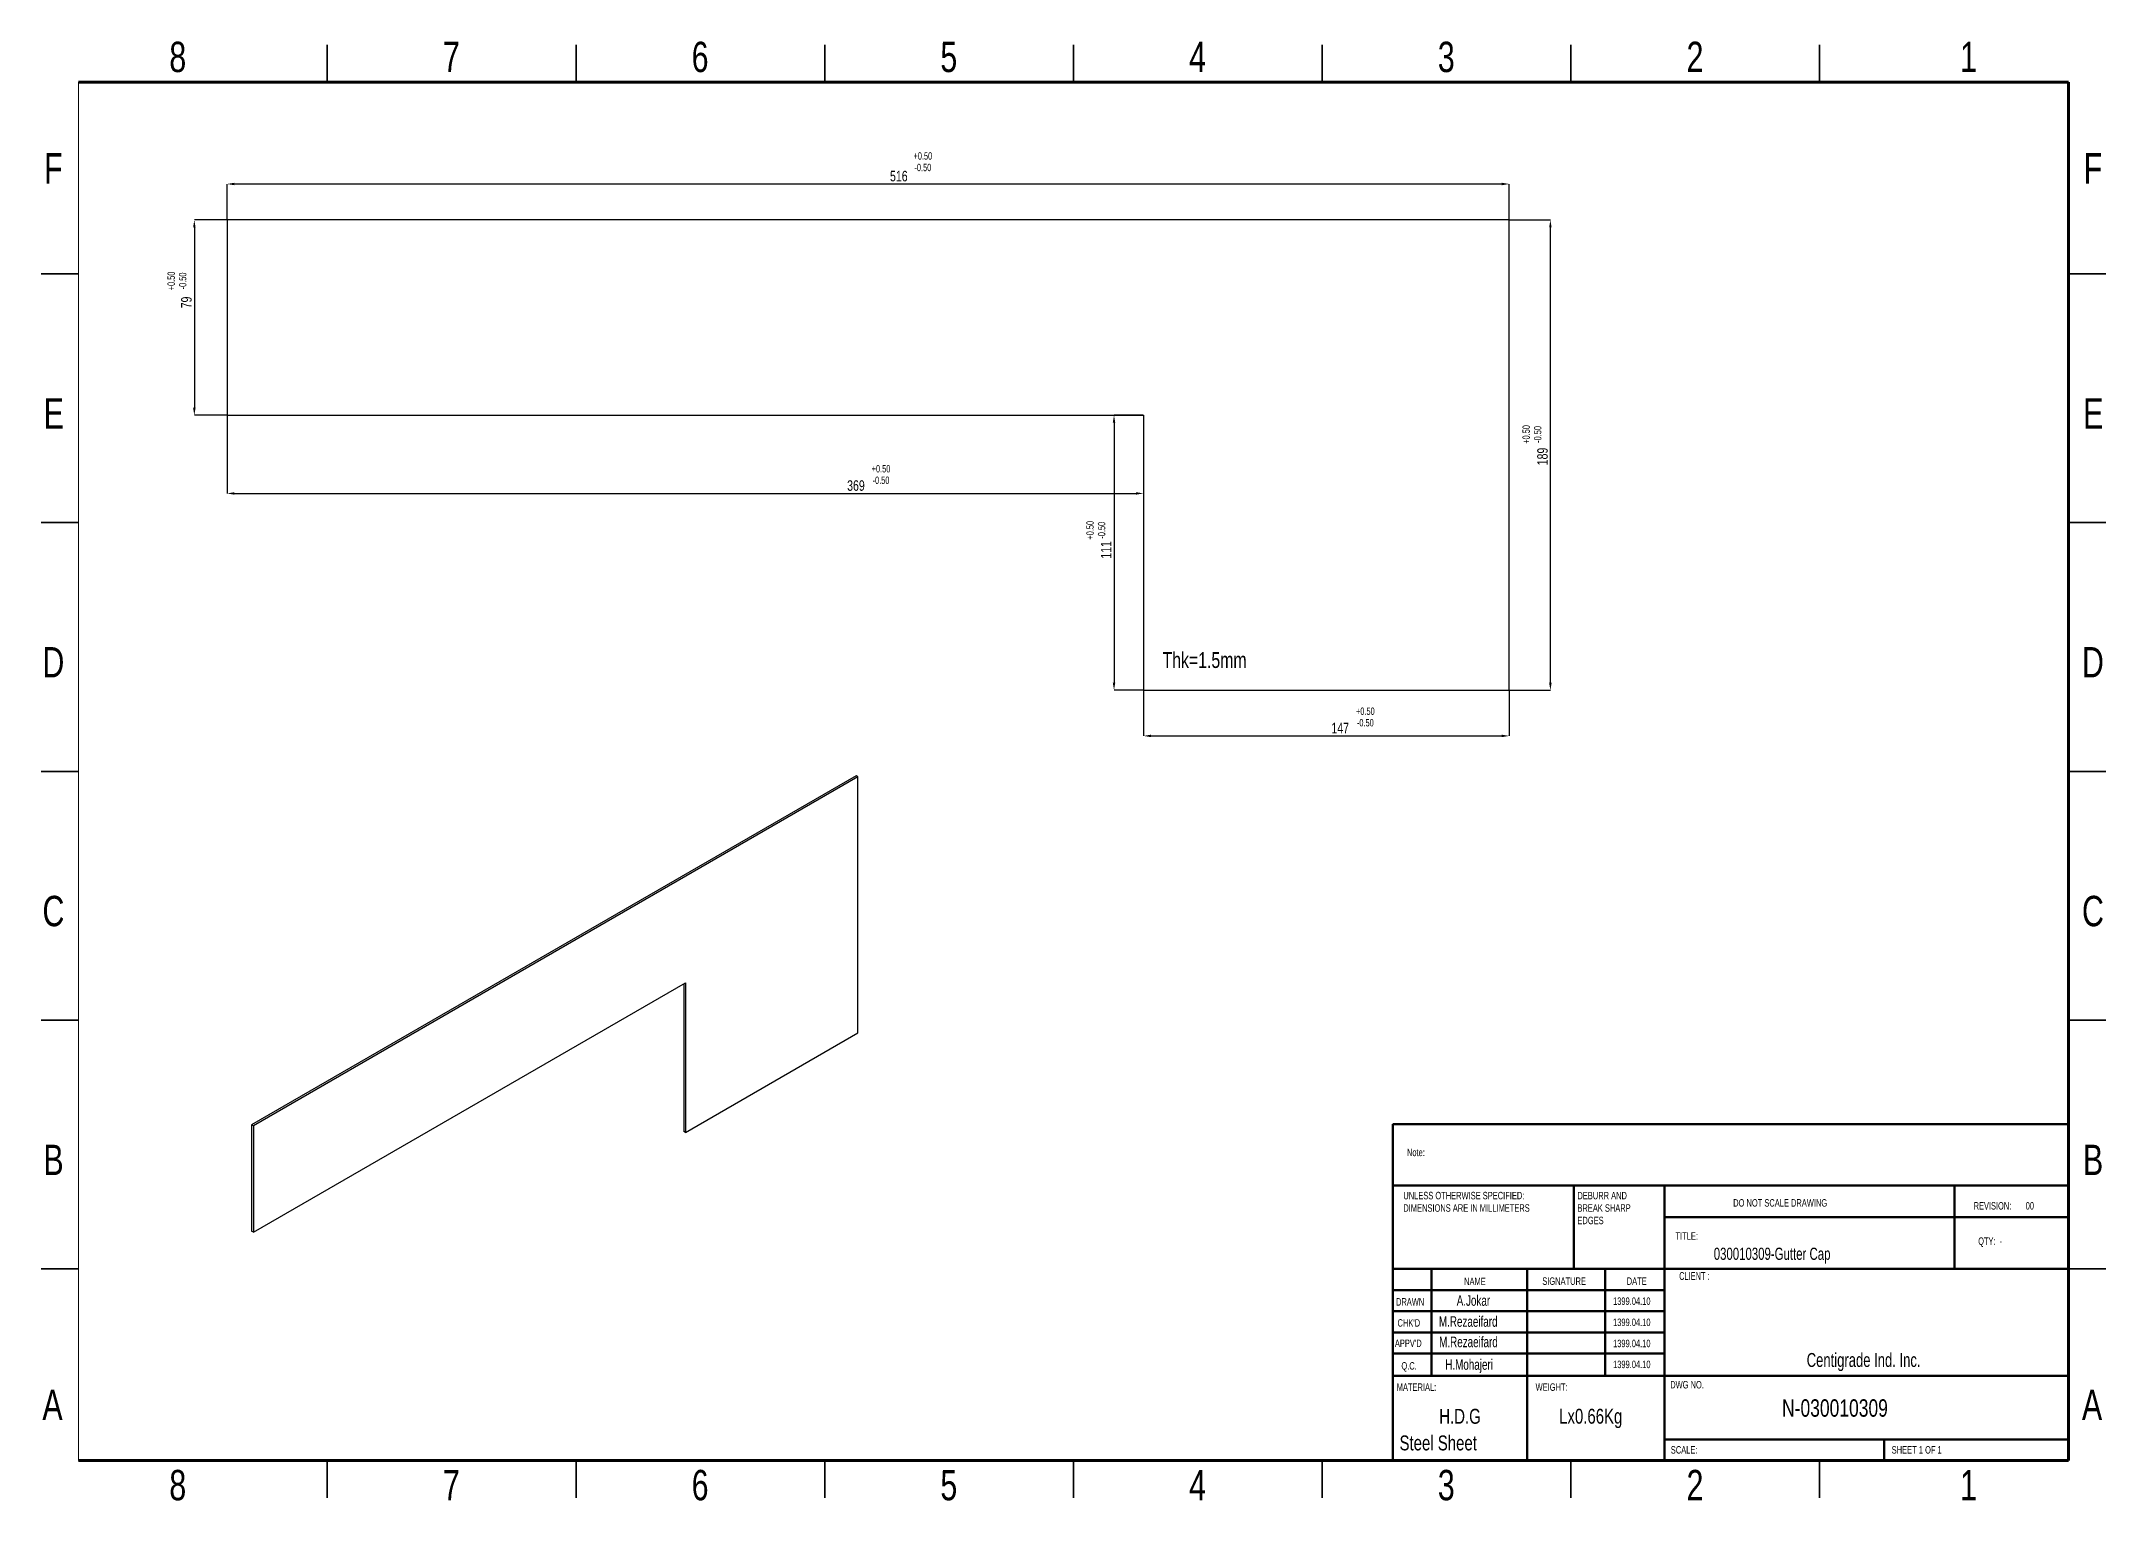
# Model space of a CAD drawing. Header units: millimetres. Extents: x 1516 to 1931, y 480 to 773.
import ezdxf

# ---------------------------------------------------------------- set-up
doc = ezdxf.new("R2010")
doc.units = ezdxf.units.MM
doc.styles.add('SLDTEXTSTYLE0', font='TXT', dxfattribs={"width": 0.75})
doc.styles.add('SLDTEXTSTYLE1', font='TXT', dxfattribs={"width": 0.686449})
doc.styles.add('SLDTEXTSTYLE2', font='TXT', dxfattribs={"width": 0.652778})
doc.styles.add('SLDTEXTSTYLE3', font='TXT', dxfattribs={"width": 0.692308})
doc.styles.add('SLDTEXTSTYLE4', font='TXT', dxfattribs={"width": 0.7})
doc.styles.add('SLDTEXTSTYLE5', font='TXT', dxfattribs={"width": 0.678571})
doc.dimstyles.new('SLDDIMSTYLE8', dxfattribs={"dimtxt": 2.116667, "dimasz": 1.5, "dimexe": 0, "dimexo": 0.0625, "dimgap": 0.529167, "dimtad": 1, "dimdec": 0, "dimlfac": 2, "dimrnd": 1e-09, "dimzin": 12, "dimdsep": 46, "dimtxsty": 'SLDTEXTSTYLE0', "dimsah": 1, "dimcen": 0.09, "dimadec": 0, "dimazin": 3, "dimtfac": 1, "dimtdec": 0, "dimtofl": 0, "dimtmove": 0, "dimatfit": 3, "dimfxl": 1, "dimfrac": 2, "dimtolj": 1, "dimtzin": 12, "dimarcsym": 0})

# ---------------------------------------------------------------- blocks, each defined once
blk = doc.blocks.new('*D10')
at = {"color": 0, "linetype": 'Continuous', "lineweight": -2, "transparency": 16777216}
for p, q in [((1737.66, 642.64), (1737.66, 633.52)), ((1811.16, 642.64), (1811.16, 633.52)), ((1739.16, 633.52), (1809.66, 633.52))]:
    blk.add_line(p, q, dxfattribs=at)
at = {"color": 0, "linetype": 'Continuous', "transparency": 16777216}
for points in [[(1739.16, 633.77), (1739.16, 633.27), (1737.66, 633.52)], [(1809.66, 633.77), (1809.66, 633.27), (1811.16, 633.52)]]:
    blk.add_solid(points, dxfattribs=at)
at = {"layer": 'Defpoints', "color": 0, "linetype": 'Continuous', "transparency": 16777216}
for p in [(1737.66, 642.7), (1811.16, 642.7), (1811.16, 633.52)]:
    blk.add_point(p, dxfattribs=at)
at = {"color": 0, "linetype": 'Continuous', "lineweight": 18, "transparency": 16777216, "insert": (1777.19, 636.16), "char_height": 2.117, "attachment_point": 2, "style": 'SLDTEXTSTYLE0'}
blk.add_mtext('\\A1;147', dxfattribs=at)
blk = doc.blocks.new('*D11')
at = {"color": 0, "linetype": 'Continuous', "lineweight": -2, "transparency": 16777216}
for p, q in [((1737.59, 697.95), (1731.72, 697.95)), ((1731.72, 696.45), (1731.72, 644.2)), ((1737.59, 642.7), (1731.72, 642.7))]:
    blk.add_line(p, q, dxfattribs=at)
at = {"color": 0, "linetype": 'Continuous', "transparency": 16777216}
for points in [[(1731.47, 696.45), (1731.97, 696.45), (1731.72, 697.95)], [(1731.47, 644.2), (1731.97, 644.2), (1731.72, 642.7)]]:
    blk.add_solid(points, dxfattribs=at)
at = {"layer": 'Defpoints', "color": 0, "linetype": 'Continuous', "transparency": 16777216}
for p in [(1737.66, 697.95), (1731.72, 642.7), (1737.66, 642.7)]:
    blk.add_point(p, dxfattribs=at)
at = {"color": 0, "linetype": 'Continuous', "lineweight": 18, "transparency": 16777216, "insert": (1729.07, 670.91), "char_height": 2.117, "attachment_point": 2, "rotation": 90, "style": 'SLDTEXTSTYLE0'}
blk.add_mtext('\\A1;111', dxfattribs=at)
blk = doc.blocks.new('*D12')
at = {"color": 0, "linetype": 'Continuous', "lineweight": -2, "transparency": 16777216}
for p, q in [((1553.41, 697.89), (1553.41, 682.25)), ((1737.66, 697.89), (1737.66, 682.25)), ((1554.91, 682.25), (1736.16, 682.25))]:
    blk.add_line(p, q, dxfattribs=at)
at = {"color": 0, "linetype": 'Continuous', "transparency": 16777216}
for points in [[(1554.91, 682.5), (1554.91, 682), (1553.41, 682.25)], [(1736.16, 682.5), (1736.16, 682), (1737.66, 682.25)]]:
    blk.add_solid(points, dxfattribs=at)
at = {"layer": 'Defpoints', "color": 0, "linetype": 'Continuous', "transparency": 16777216}
for p in [(1553.41, 697.95), (1737.66, 697.95), (1737.66, 682.25)]:
    blk.add_point(p, dxfattribs=at)
at = {"color": 0, "linetype": 'Continuous', "lineweight": 18, "transparency": 16777216, "insert": (1679.84, 684.89), "char_height": 2.117, "attachment_point": 2, "style": 'SLDTEXTSTYLE0'}
blk.add_mtext('\\A1;369', dxfattribs=at)
blk = doc.blocks.new('*D13')
at = {"color": 0, "linetype": 'Continuous', "lineweight": -2, "transparency": 16777216}
for p, q in [((1811.22, 737.2), (1819.44, 737.2)), ((1819.44, 644.2), (1819.44, 735.7)), ((1811.22, 642.7), (1819.44, 642.7))]:
    blk.add_line(p, q, dxfattribs=at)
at = {"color": 0, "linetype": 'Continuous', "transparency": 16777216}
for points in [[(1819.19, 735.7), (1819.69, 735.7), (1819.44, 737.2)], [(1819.19, 644.2), (1819.69, 644.2), (1819.44, 642.7)]]:
    blk.add_solid(points, dxfattribs=at)
at = {"layer": 'Defpoints', "color": 0, "linetype": 'Continuous', "transparency": 16777216}
for p in [(1811.16, 737.2), (1819.44, 737.2), (1811.16, 642.7)]:
    blk.add_point(p, dxfattribs=at)
at = {"color": 0, "linetype": 'Continuous', "lineweight": 18, "transparency": 16777216, "insert": (1816.79, 689.67), "char_height": 2.117, "attachment_point": 2, "rotation": 90, "style": 'SLDTEXTSTYLE0'}
blk.add_mtext('\\A1;189', dxfattribs=at)
blk = doc.blocks.new('*D14')
at = {"color": 0, "linetype": 'Continuous', "lineweight": -2, "transparency": 16777216}
for p, q in [((1553.41, 737.27), (1553.41, 744.43)), ((1809.66, 744.43), (1554.91, 744.43)), ((1811.16, 737.27), (1811.16, 744.43))]:
    blk.add_line(p, q, dxfattribs=at)
at = {"color": 0, "linetype": 'Continuous', "transparency": 16777216}
for points in [[(1554.91, 744.68), (1554.91, 744.18), (1553.41, 744.43)], [(1809.66, 744.68), (1809.66, 744.18), (1811.16, 744.43)]]:
    blk.add_solid(points, dxfattribs=at)
at = {"layer": 'Defpoints', "color": 0, "linetype": 'Continuous', "transparency": 16777216}
for p in [(1553.41, 744.43), (1553.41, 737.2), (1811.16, 737.2)]:
    blk.add_point(p, dxfattribs=at)
at = {"color": 0, "linetype": 'Continuous', "lineweight": 18, "transparency": 16777216, "insert": (1688.46, 747.08), "char_height": 2.117, "attachment_point": 2, "style": 'SLDTEXTSTYLE0'}
blk.add_mtext('\\A1;516', dxfattribs=at)
blk = doc.blocks.new('*D15')
at = {"color": 0, "linetype": 'Continuous', "lineweight": -2, "transparency": 16777216}
for p, q in [((1553.34, 737.2), (1546.84, 737.2)), ((1546.84, 735.7), (1546.84, 699.45)), ((1553.34, 697.95), (1546.84, 697.95))]:
    blk.add_line(p, q, dxfattribs=at)
at = {"color": 0, "linetype": 'Continuous', "transparency": 16777216}
for points in [[(1546.59, 735.7), (1547.09, 735.7), (1546.84, 737.2)], [(1546.59, 699.45), (1547.09, 699.45), (1546.84, 697.95)]]:
    blk.add_solid(points, dxfattribs=at)
at = {"layer": 'Defpoints', "color": 0, "linetype": 'Continuous', "transparency": 16777216}
for p in [(1553.41, 737.2), (1546.84, 697.95), (1553.41, 697.95)]:
    blk.add_point(p, dxfattribs=at)
at = {"color": 0, "linetype": 'Continuous', "lineweight": 18, "transparency": 16777216, "insert": (1544.19, 720.62), "char_height": 2.117, "attachment_point": 2, "rotation": 90, "style": 'SLDTEXTSTYLE0'}
blk.add_mtext('\\A1;79', dxfattribs=at)
blk = doc.blocks.new('SW_NOTE_62')
at = {"color": 0, "linetype": 'Continuous', "lineweight": 0, "char_height": 1.5, "attachment_point": 1, "style": 'SLDTEXTSTYLE0'}
for s, insert in [('UNLESS OTHERWISE SPECIFIED:', (0, 1.93)), ('DIMENSIONS ARE IN MILLIMETERS', (0, -0.57))]:
    blk.add_mtext(s, dxfattribs=dict(at, insert=insert))
blk = doc.blocks.new('SW_NOTE_63')
at = {"color": 0, "linetype": 'Continuous', "lineweight": 0, "char_height": 1.5, "attachment_point": 1, "style": 'SLDTEXTSTYLE0'}
for s, insert in [('DEBURR AND', (0, 1.93)), ('BREAK SHARP', (0, -0.57)), ('EDGES', (0, -3.07))]:
    blk.add_mtext(s, dxfattribs=dict(at, insert=insert))

msp = doc.modelspace()

# ---------------------------------------------------------------- linework, layer by layer
at = {"color": 7, "linetype": 'Continuous', "lineweight": 35}
for p, q in [((1573.57, 764.9), (1573.57, 772.4)), ((1623.57, 764.9), (1623.57, 772.4)), ((1673.57, 764.9), (1673.57, 772.4)), ((1723.57, 772.4), (1723.57, 764.9)), ((1723.57, 764.9), (1723.57, 772.4)), ((1773.57, 764.9), (1773.57, 772.4)), ((1823.57, 764.9), (1823.57, 772.4)), ((1873.57, 764.9), (1873.57, 772.4)), ((1523.57, 726.4), (1516.07, 726.4)), ((1923.57, 726.4), (1931.07, 726.4)), ((1523.57, 676.4), (1516.07, 676.4)), ((1923.57, 676.4), (1931.07, 676.4)), ((1516.07, 626.4), (1523.57, 626.4)), ((1523.57, 626.4), (1516.07, 626.4)), ((1931.07, 626.4), (1923.57, 626.4)), ((1923.57, 626.4), (1931.07, 626.4)), ((1523.57, 576.4), (1516.07, 576.4)), ((1923.57, 576.4), (1931.07, 576.4)), ((1523.57, 526.4), (1516.07, 526.4)), ((1923.57, 526.4), (1931.07, 526.4)), ((1573.57, 487.9), (1573.57, 480.4)), ((1623.57, 487.9), (1623.57, 480.4)), ((1673.57, 487.9), (1673.57, 480.4)), ((1723.57, 480.4), (1723.57, 487.9)), ((1723.57, 487.9), (1723.57, 480.4)), ((1773.57, 487.9), (1773.57, 480.4)), ((1823.57, 487.9), (1823.57, 480.4)), ((1873.57, 487.9), (1873.57, 480.4))]:
    msp.add_line(p, q, dxfattribs=at)
at = {"color": 7, "linetype": 'Continuous', "lineweight": 18}
msp.add_line((1523.57, 487.9), (1523.57, 764.9), dxfattribs=at)
at = {"color": 7, "linetype": 'Continuous', "lineweight": 70}
for p, q in [((1523.57, 764.9), (1923.57, 764.9)), ((1923.57, 764.9), (1923.57, 487.9)), ((1923.57, 487.9), (1523.57, 487.9))]:
    msp.add_line(p, q, dxfattribs=at)
at = {"color": 7, "linetype": 'Continuous', "lineweight": 25}
for p, q in [((1811.16, 737.2), (1553.41, 737.2)), ((1553.41, 737.2), (1553.41, 697.95)), ((1811.16, 642.7), (1811.16, 737.2)), ((1553.41, 697.95), (1737.66, 697.95)), ((1737.66, 697.95), (1737.66, 642.7)), ((1737.66, 642.7), (1811.16, 642.7)), ((1679.86, 625.49), (1558.35, 555.35)), ((1680.21, 625.29), (1558.71, 555.14)), ((1680.21, 625.29), (1679.86, 625.49)), ((1680.21, 573.84), (1680.21, 625.29)), ((1558.71, 533.78), (1645.56, 583.92)), ((1645.21, 583.71), (1645.21, 554.05)), ((1645.56, 583.92), (1645.56, 553.84)), ((1645.56, 553.84), (1680.21, 573.84)), ((1558.71, 555.14), (1558.35, 555.35)), ((1558.35, 555.35), (1558.35, 533.98)), ((1558.71, 555.14), (1558.71, 533.78)), ((1645.56, 553.84), (1645.21, 554.05)), ((1558.71, 533.78), (1558.35, 533.98))]:
    msp.add_line(p, q, dxfattribs=at)
at = {"color": 7, "linetype": 'Continuous', "lineweight": 50}
for p, q in [((1787.77, 555.5), (1923.57, 555.5)), ((1787.77, 555.5), (1787.77, 543.15)), ((1787.77, 543.15), (1923.57, 543.15)), ((1787.77, 543.15), (1787.77, 488.15)), ((1824.17, 543.15), (1824.17, 526.4)), ((1842.37, 543.15), (1842.37, 487.9)), ((1900.66, 526.4), (1900.66, 543.15)), ((1923.57, 536.78), (1842.37, 536.78)), ((1923.57, 526.4), (1787.77, 526.4)), ((1795.57, 526.4), (1795.57, 504.9)), ((1814.76, 526.4), (1814.76, 488.15)), ((1830.48, 526.4), (1830.48, 504.9)), ((1842.37, 488.15), (1842.37, 526.4)), ((1842.37, 522.15), (1787.77, 522.15)), ((1842.37, 517.9), (1787.77, 517.9)), ((1842.37, 513.65), (1787.77, 513.65)), ((1842.37, 509.4), (1787.77, 509.4)), ((1798.17, 504.9), (1787.77, 504.9)), ((1798.17, 504.9), (1923.57, 504.9)), ((1842.37, 492.15), (1923.57, 492.15)), ((1886.57, 487.9), (1886.57, 492.15))]:
    msp.add_line(p, q, dxfattribs=at)

# ---------------------------------------------------------------- block references
at = {"color": 7, "linetype": 'Continuous', "lineweight": 0}
for name, p in [('SW_NOTE_62', (1789.88, 539.97)), ('SW_NOTE_63', (1824.88, 539.97))]:
    msp.add_blockref(name, p, dxfattribs=at)

# ---------------------------------------------------------------- texts
for s, insert, char_height, attachment_point, style in [('8', (1543.51, 773.02), 6.1, 2, 'SLDTEXTSTYLE0'), ('7', (1598.51, 773.02), 6.1, 2, 'SLDTEXTSTYLE0'), ('6', (1648.51, 773.02), 6.1, 2, 'SLDTEXTSTYLE0'), ('5', (1698.51, 773.02), 6.1, 2, 'SLDTEXTSTYLE0'), ('4', (1748.51, 773.02), 6.1, 2, 'SLDTEXTSTYLE0'), ('3', (1798.51, 773.02), 6.1, 2, 'SLDTEXTSTYLE0'), ('2', (1848.51, 773.02), 6.1, 2, 'SLDTEXTSTYLE0'), ('1', (1903.51, 773.02), 6.1, 2, 'SLDTEXTSTYLE0'), ('F', (1518.51, 750.63), 6.1, 2, 'SLDTEXTSTYLE0'), ('F', (1928.51, 750.63), 6.1, 2, 'SLDTEXTSTYLE0'), ('E', (1518.58, 701.38), 6.1, 2, 'SLDTEXTSTYLE0'), ('E', (1928.58, 701.38), 6.1, 2, 'SLDTEXTSTYLE0'), ('D', (1518.5, 651.38), 6.1, 2, 'SLDTEXTSTYLE0'), ('D', (1928.5, 651.38), 6.1, 2, 'SLDTEXTSTYLE0'), ('C', (1518.51, 601.38), 6.1, 2, 'SLDTEXTSTYLE0'), ('C', (1928.51, 601.38), 6.1, 2, 'SLDTEXTSTYLE0'), ('B', (1518.53, 551.38), 6.1, 2, 'SLDTEXTSTYLE0'), ('Note:', (1790.61, 550.57), 1.5, 1, 'SLDTEXTSTYLE0'), ('B', (1928.53, 551.38), 6.1, 2, 'SLDTEXTSTYLE0'), ('DO NOT SCALE DRAWING', (1856.19, 540.43), 1.5, 1, 'SLDTEXTSTYLE0'), ('REVISION:       00', (1904.53, 539.84), 1.5, 1, 'SLDTEXTSTYLE2'), ('TITLE:', (1844.59, 533.77), 1.5, 1, 'SLDTEXTSTYLE0'), ('QTY:  -', (1905.45, 532.74), 1.5, 1, 'SLDTEXTSTYLE5'), ('030010309-Gutter Cap', (1852.28, 530.68), 2.45, 1, 'SLDTEXTSTYLE4'), ('NAME', (1802.1, 524.65), 1.5, 1, 'SLDTEXTSTYLE0'), ('SIGNATURE', (1817.81, 524.71), 1.5, 1, 'SLDTEXTSTYLE0'), ('DATE', (1834.79, 524.71), 1.5, 1, 'SLDTEXTSTYLE0'), ('CLIENT :', (1845.33, 525.79), 1.587, 1, 'SLDTEXTSTYLE4'), ('DRAWN', (1788.42, 520.54), 1.5, 1, 'SLDTEXTSTYLE1'), ('A.Jokar', (1800.61, 521.12), 2.117, 1, 'SLDTEXTSTYLE4'), ('1399.04.10', (1832.04, 520.68), 1.5, 1, 'SLDTEXTSTYLE0'), ("CHK'D", (1788.71, 516.31), 1.5, 1, 'SLDTEXTSTYLE0'), ('M.Rezaeifard', (1797.03, 516.9), 2.1167, 1, 'SLDTEXTSTYLE4'), ('1399.04.10', (1832.04, 516.43), 1.5, 1, 'SLDTEXTSTYLE0'), ("APPV'D", (1788.18, 512.22), 1.5, 1, 'SLDTEXTSTYLE0'), ('M.Rezaeifard', (1797.08, 512.8), 2.1167, 1, 'SLDTEXTSTYLE4'), ('1399.04.10', (1832.04, 512.18), 1.5, 1, 'SLDTEXTSTYLE0'), ('Q.C.', (1789.49, 507.68), 1.5, 1, 'SLDTEXTSTYLE0'), ('H.Mohajeri', (1798.31, 508.26), 2.117, 1, 'SLDTEXTSTYLE4'), ('1399.04.10', (1832.04, 507.97), 1.5, 1, 'SLDTEXTSTYLE0'), ('Centigrade Ind. Inc.', (1870.97, 509.51), 2.8, 1, 'SLDTEXTSTYLE4'), ('MATERIAL:', (1788.55, 503.41), 1.5, 1, 'SLDTEXTSTYLE0'), ('WEIGHT:', (1816.47, 503.41), 1.499, 1, 'SLDTEXTSTYLE0'), ('DWG NO.', (1843.53, 503.89), 1.5, 1, 'SLDTEXTSTYLE0'), ('A', (1518.33, 502.13), 6.1, 2, 'SLDTEXTSTYLE0'), ('H.D.G', (1797.1, 498.29), 2.997, 1, 'SLDTEXTSTYLE0'), ('Lx0.66Kg', (1821.2, 498.31), 2.997, 1, 'SLDTEXTSTYLE0'), ('N-030010309', (1866.01, 500.21), 3.5, 1, 'SLDTEXTSTYLE0'), ('A', (1928.33, 502.13), 6.1, 2, 'SLDTEXTSTYLE0'), ('Steel Sheet', (1789.12, 492.94), 2.9972, 1, 'SLDTEXTSTYLE0'), ('SCALE:', (1843.65, 490.8), 1.5, 1, 'SLDTEXTSTYLE0'), ('SHEET 1 OF 1', (1888.05, 490.8), 1.5, 1, 'SLDTEXTSTYLE3'), ('8', (1543.51, 486.02), 6.1, 2, 'SLDTEXTSTYLE0'), ('7', (1598.51, 486.02), 6.1, 2, 'SLDTEXTSTYLE0'), ('6', (1648.51, 486.02), 6.1, 2, 'SLDTEXTSTYLE0'), ('5', (1698.51, 486.02), 6.1, 2, 'SLDTEXTSTYLE0'), ('4', (1748.51, 486.02), 6.1, 2, 'SLDTEXTSTYLE0'), ('3', (1798.51, 486.02), 6.1, 2, 'SLDTEXTSTYLE0'), ('2', (1848.51, 486.02), 6.1, 2, 'SLDTEXTSTYLE0'), ('1', (1903.51, 486.02), 6.1, 2, 'SLDTEXTSTYLE0')]:
    msp.add_mtext(s, dxfattribs=dict(at, insert=insert, char_height=char_height, attachment_point=attachment_point, style=style))
at = {"color": 7, "linetype": 'Continuous', "lineweight": 18, "attachment_point": 2, "style": 'SLDTEXTSTYLE0'}
for s, insert, char_height in [('\\A1;+0.50', (1693.29, 750.81), 1.482), ('\\A1;-0.50', (1693.29, 748.49), 1.482), ('\\A1;+0.50', (1684.88, 687.95), 1.482), ('\\A1;-0.50', (1684.88, 685.64), 1.482), ('\\A1;Thk=1.5mm', (1749.92, 650.35), 3.175), ('\\A1;+0.50', (1782.24, 639.23), 1.482), ('\\A1;-0.50', (1782.24, 636.91), 1.482)]:
    msp.add_mtext(s, dxfattribs=dict(at, insert=insert, char_height=char_height))
at = {"color": 7, "linetype": 'Continuous', "lineweight": 18, "char_height": 1.482, "attachment_point": 2, "rotation": 90, "style": 'SLDTEXTSTYLE0'}
for s, insert in [('\\A1;+0.50', (1541.44, 724.95)), ('\\A1;-0.50', (1543.75, 724.95)), ('\\A1;+0.50', (1813.83, 694.1)), ('\\A1;-0.50', (1816.14, 694.1)), ('\\A1;+0.50', (1726.16, 674.85)), ('\\A1;-0.50', (1728.48, 674.85))]:
    msp.add_mtext(s, dxfattribs=dict(at, insert=insert))

# ---------------------------------------------------------------- dimensions: what is measured, and where the dimension line sits
at = {"color": 7, "linetype": 'Continuous', "lineweight": 18}
for base, p1, p2, picture, middle in [((1553.40712257, 744.43385965), (1811.15712257, 737.20411377), (1553.40712257, 737.20411377), '*D14', (1688.45987086, 744.43385965)), ((1737.65712257, 682.24653392), (1553.40712257, 697.95411377), (1737.65712257, 697.95411377), '*D12', (1679.83823441, 682.24653392)), ((1811.16, 633.52), (1737.66, 642.7), (1811.16, 642.7), '*D10', (1777.19, 633.52))]:
    dim = msp.add_linear_dim(base=base, p1=p1, p2=p2, dimstyle='SLDDIMSTYLE8', dxfattribs=at)
    dim.commit()
    dim.dimension.update_dxf_attribs({"geometry": picture, "text_midpoint": middle, "dimtype": 160})
for base, p1, p2, picture, middle in [((1546.84065493, 697.95411377), (1553.40712257, 737.20411377), (1553.40712257, 697.95411377), '*D15', (1546.84065493, 720.61676107)), ((1819.44, 737.2), (1811.16, 642.7), (1811.16, 737.2), '*D13', (1819.44, 689.67)), ((1731.71971103, 642.70411377), (1737.65712257, 697.95411377), (1737.65712257, 642.70411377), '*D11', (1731.71971103, 670.90947856))]:
    dim = msp.add_linear_dim(base=base, p1=p1, p2=p2, angle=90, dimstyle='SLDDIMSTYLE8', dxfattribs=at)
    dim.commit()
    dim.dimension.update_dxf_attribs({"geometry": picture, "text_midpoint": middle, "dimtype": 160})

doc.saveas('drawing.dxf')
